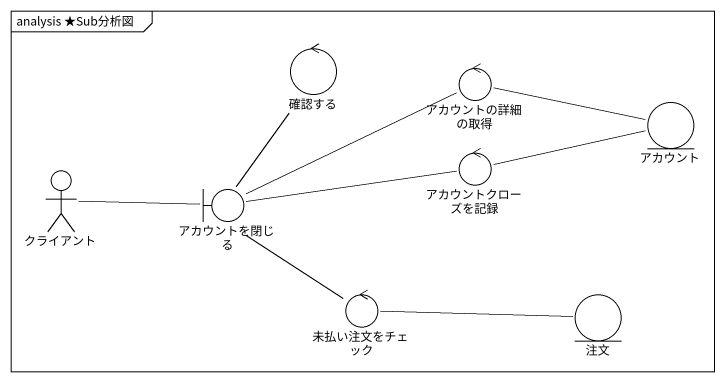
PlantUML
@startuml
mainframe analysis ★Sub分析図
control 確認する
control アカウントの詳細の取得
entity アカウント
control アカウントクローズを記録
actor クライアント
boundary アカウントを閉じる
control 未払い注文をチェック
entity 注文
アカウントの詳細の取得 -right- アカウント
アカウントクローズを記録 -right- アカウント
クライアント -right- アカウントを閉じる
アカウントを閉じる -up- 確認する
アカウントを閉じる -right- アカウントの詳細の取得
アカウントを閉じる -right- アカウントクローズを記録
アカウントを閉じる -- 未払い注文をチェック
未払い注文をチェック -right- 注文
@enduml
